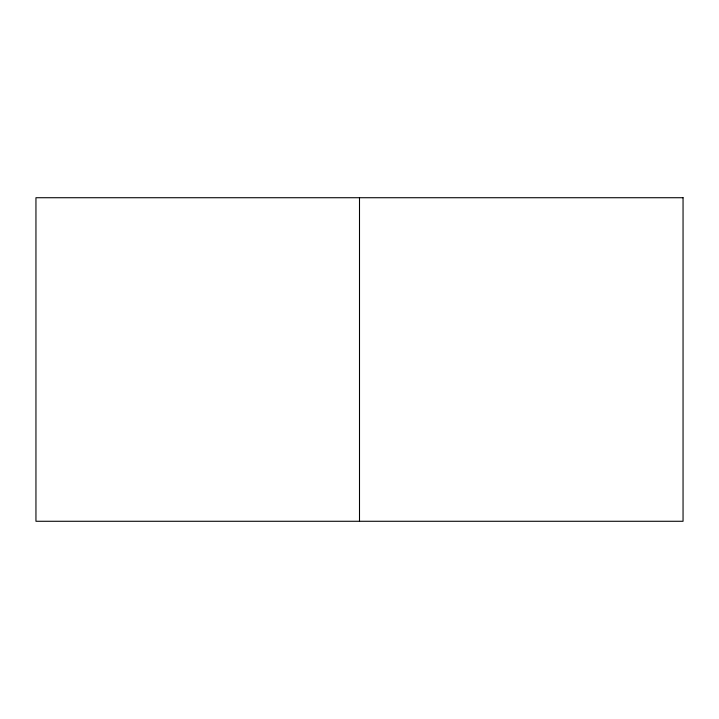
<?xml version="1.0" encoding="UTF-8"?>
<svg xmlns="http://www.w3.org/2000/svg" width="719" height="719" viewBox="0 0 719 719"><rect width="100%" height="100%" fill="white"/><g stroke="black" fill="none" stroke-linecap="round" stroke-linejoin="round"><path stroke-width="1.08" d="M359.5 197.725L359.5 521.275M683.05 197.725L35.95 197.725L35.95 521.275L683.05 521.275L683.05 197.725"/></g></svg>
